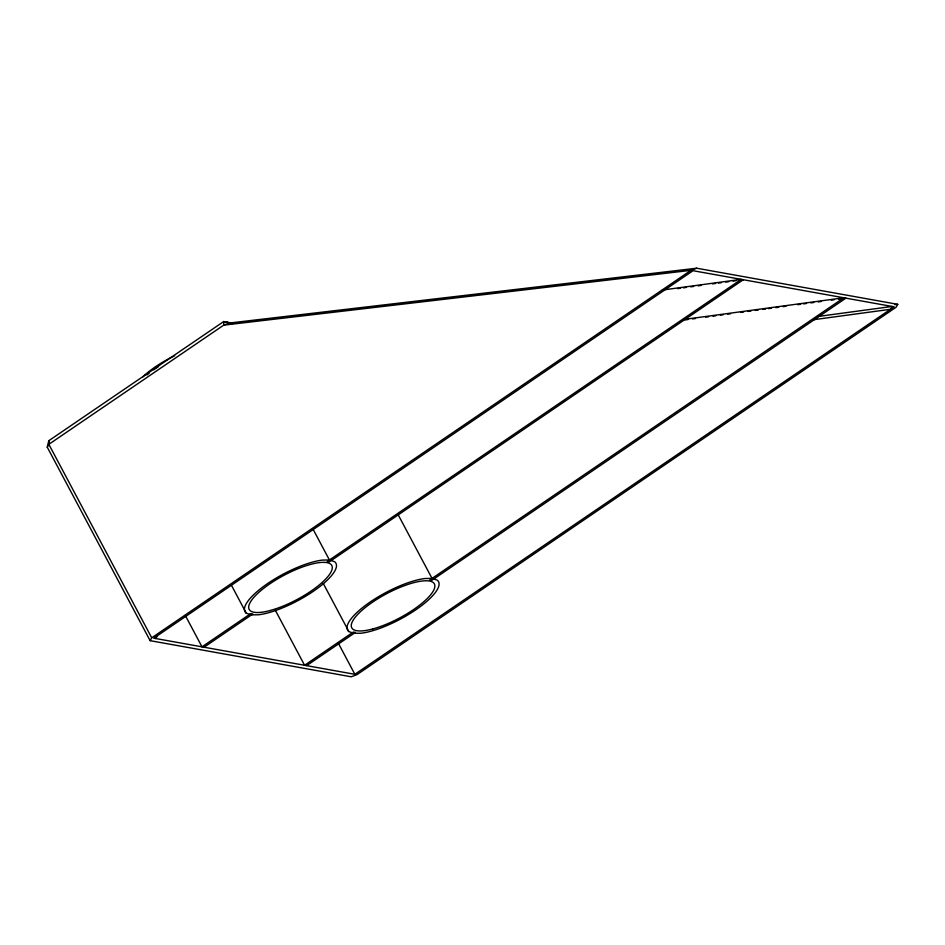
<?xml version="1.0" encoding="UTF-8"?>
<svg xmlns="http://www.w3.org/2000/svg" width="945" height="945" viewBox="0 0 945 945"><rect width="100%" height="100%" fill="white"/><g stroke="black" fill="none" stroke-linecap="round" stroke-linejoin="round"><path stroke-width="1.42" d="M47.25 447.174L48.845 444.327L223.729 325.139L229.434 323.025L696.666 268.215L897.75 304.337L896.155 307.184L356.915 674.671L351.209 676.785L150.125 640.663L47.25 447.174L48.786 440.724L223.705 321.548L232.316 323.544M150.125 640.663L151.72 637.816L690.972 270.329L696.666 268.215M155.83 638.548L157.413 635.701M204.049 647.219L252.799 613.99L250.744 613.624L201.994 646.841L185.433 615.703M306.641 665.646L355.391 632.418L353.335 632.051L304.585 665.28L274.912 609.466M845.893 298.159L431.924 580.265L429.869 579.899L843.838 297.781L683.164 319.552M354.859 674.305L894.112 306.818L693.028 270.695L153.775 638.182L354.859 674.305L338.298 643.155M662.362 290.044L741.246 279.354L327.277 561.472L329.321 561.838L743.29 279.72L740.372 280.122M677.565 288.627L680.483 288.237M683.4 287.835L686.33 287.445M690.712 286.843L693.63 286.453M698.012 285.862L700.93 285.461M712.624 283.878L715.542 283.488M718.46 283.087L721.389 282.697M725.76 282.094L728.689 281.704M733.072 281.114L735.99 280.712M685.208 319.918L688.137 319.516M692.52 318.926L695.437 318.536M705.667 317.142L708.585 316.752M712.967 316.162L715.885 315.76M720.267 315.169L723.185 314.768M727.567 314.177L730.497 313.787M740.715 312.393L743.644 312.004M748.027 311.413L750.944 311.011M755.327 310.421L758.244 310.019M762.627 309.428L765.544 309.039M768.474 308.637L771.392 308.247M775.774 307.645L778.692 307.255M783.074 306.664L786.004 306.263M797.686 304.68L800.604 304.29M803.522 303.888L806.451 303.499M810.834 302.896L813.751 302.506M818.134 301.916L821.051 301.514M831.281 300.132L834.199 299.742M838.581 299.14L841.511 298.75M817.555 316.54L892.056 306.452L890.462 309.298L813.043 319.788M690.972 270.329L223.729 325.139L223.705 321.548M894.82 304.68L897.75 304.337M232.352 323.107L223.587 321.607L229.434 323.025M348.835 631.543L353.654 633.315L361.155 633.209A51.514 15.144 -28 0 0 416.851 609.088A51.514 15.144 -28 0 0 437.287 580.195L432.467 578.423L424.966 578.517A51.514 15.144 -28 0 0 369.271 602.638A51.514 15.144 -28 0 0 348.835 631.543L323.296 583.526M246.243 613.116L251.051 614.888L258.552 614.782A51.514 15.144 -28 0 0 314.26 590.66A51.514 15.144 -28 0 0 334.684 561.767L329.876 559.995L322.375 560.09A51.514 15.144 -28 0 0 266.667 584.211A51.514 15.144 -28 0 0 246.243 613.116L231.749 585.853M398.211 514.836L432.03 578.423M312.866 528.846L329.427 559.995M48.845 444.327L48.797 440.748L48.845 444.327L151.72 637.816M142.506 377.232A44.45 13.076 -28 0 1 174.671 355.781M146.924 374.976A46.789 13.762 -28 0 1 149.239 373.11M153.669 369.826A46.789 13.762 -28 0 1 158.465 366.589M372.862 628.921A46.789 13.762 -28 0 0 434.865 585.746A46.789 13.762 -28 0 0 371.444 602.934A46.789 13.762 -28 0 0 372.862 628.921M270.27 610.494A46.789 13.762 -28 0 0 332.274 567.307A46.789 13.762 -28 0 0 268.852 584.506A46.789 13.762 -28 0 0 270.27 610.494"/></g></svg>
